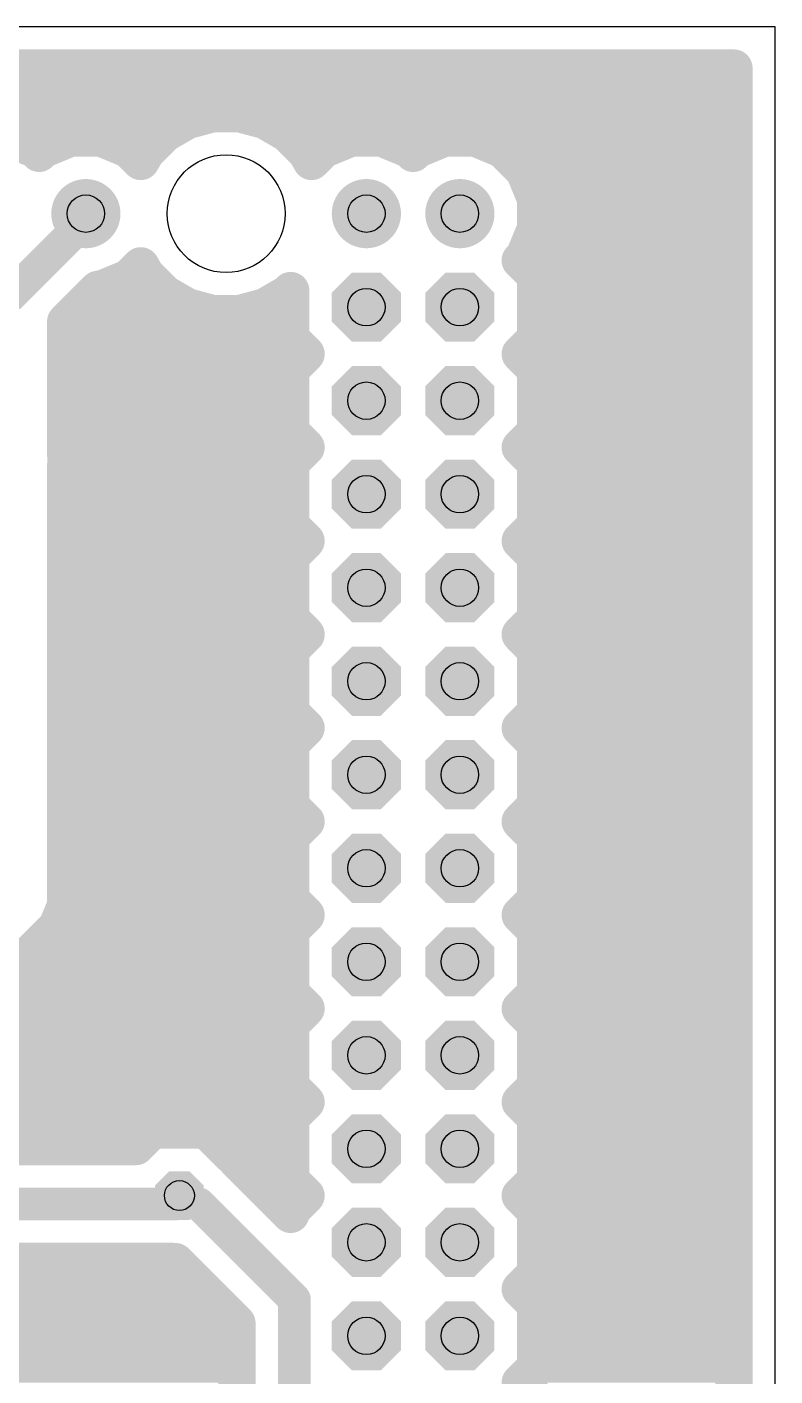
# Model space of a CAD drawing. Extents: x 0 to 108, y 0 to 85.
# Drawn here: x 87.3 to 107.62, y 48.44 to 85.08 of the extents above; entities that cross this region are included whole.
import ezdxf

# ---------------------------------------------------------------- set-up
doc = ezdxf.new("R2010")
doc.units = 0
for name, color, linetype in [('16', 174, 'CONTINUOUS'), ('17', 94, 'CONTINUOUS'), ('20', 178, 'CONTINUOUS'), ('44', 250, 'CONTINUOUS')]:
    doc.layers.add(name, color=color, linetype=linetype)

# ---------------------------------------------------------------- blocks, each defined once
blk = doc.blocks.new('ROUNDP')
at = {"const_width": 0.5}
blk.add_lwpolyline([(0, -0.25, 1), (0, 0.25, 1), (0, -0.25)], format="xyb", dxfattribs=at)
blk = doc.blocks.new('OCTAGONP')
at = {"const_width": 0.5}
blk.add_lwpolyline([(-0.25, -0.1036), (-0.25, 0.1036), (-0.1036, 0.25), (0.1036, 0.25), (0.25, 0.1036), (0.25, -0.1036), (0.1036, -0.25), (-0.1036, -0.25), (-0.25, -0.1036), (-0.25, 0.1036)], dxfattribs=at)

msp = doc.modelspace()

# ---------------------------------------------------------------- linework, layer by layer
at = {"layer": '16'}
for points, const_width in [([(1.1176, 83.9624), (106.5024, 83.9624)], 1.016), ([(106.5024, 83.9624), (106.5024, 1.1176)], 1.016), ([(1.1176, 83.312), (106.5024, 83.312)], 1.016), ([(92.3522, 82.7276), (91.661, 82.5424)], 1.016), ([(93.0678, 82.7276), (92.3522, 82.7276)], 1.016), ([(93.759, 82.5424), (93.0678, 82.7276)], 1.016), ([(91.661, 82.5424), (91.0414, 82.1846)], 1.016), ([(94.3786, 82.1846), (93.759, 82.5424)], 1.016), ([(19.2557, 82.296), (91.2343, 82.296)], 1.016), ([(87.5254, 81.7542), (86.7692, 82.0674)], 1.016), ([(88.4908, 82.0674), (87.7346, 81.7542)], 1.016), ([(89.3092, 82.0674), (88.4908, 82.0674)], 1.016), ([(90.0654, 81.7542), (89.3092, 82.0674)], 1.016), ([(91.0414, 82.1846), (90.5354, 81.6786)], 1.016), ([(94.1857, 82.296), (106.5024, 82.296)], 1.016), ([(94.8846, 81.6786), (94.3786, 82.1846)], 1.016), ([(96.1108, 82.0674), (95.3546, 81.7542)], 1.016), ([(96.9292, 82.0674), (96.1108, 82.0674)], 1.016), ([(97.6854, 81.7542), (96.9292, 82.0674)], 1.016), ([(98.6508, 82.0674), (97.8946, 81.7542)], 1.016), ([(99.4692, 82.0674), (98.6508, 82.0674)], 1.016), ([(100.2254, 81.7542), (99.4692, 82.0674)], 1.016), ([(87.63, 81.6496), (87.5254, 81.7542)], 1.016), ([(87.7346, 81.7542), (87.63, 81.6496)], 1.016), ([(90.391, 81.4286), (90.0654, 81.7542)], 1.016), ([(90.5354, 81.6786), (90.391, 81.4286)], 1.016), ([(95.029, 81.4286), (94.8846, 81.6786)], 1.016), ([(95.3546, 81.7542), (95.029, 81.4286)], 1.016), ([(97.79, 81.6496), (97.6854, 81.7542)], 1.016), ([(97.8946, 81.7542), (97.79, 81.6496)], 1.016), ([(100.8042, 81.1754), (100.2254, 81.7542)], 1.016), ([(100.6996, 81.28), (106.5024, 81.28)], 1.016), ([(101.1174, 80.4192), (100.8042, 81.1754)], 1.016), ([(101.1174, 79.6008), (101.1174, 80.4192)], 1.016), ([(101.1174, 80.264), (106.5024, 80.264)], 1.016), ([(88.7349, 79.6671), (88.9, 80.01)], 0.889), ([(88.7349, 79.6671), (86.7918, 77.724)], 0.889), ([(100.8042, 78.8446), (101.1174, 79.6008)], 1.016), ([(100.9713, 79.248), (106.5024, 79.248)], 1.016), ([(100.6996, 78.74), (100.8042, 78.8446)], 1.016), ([(101.1174, 78.3222), (100.6996, 78.74)], 1.016), ([(90.0654, 78.2658), (90.391, 78.5914)], 1.016), ([(90.391, 78.5914), (90.5354, 78.3414)], 1.016), ([(90.5354, 78.3414), (91.0414, 77.8354)], 1.016), ([(101.1174, 76.6178), (101.1174, 78.3222)], 1.016), ([(88.3539, 77.077), (89.2295, 77.9526)], 1.016), ([(89.2295, 77.9526), (89.3092, 77.9526)], 1.016), ([(89.3092, 77.9526), (90.0654, 78.2658)], 1.016), ([(89.9838, 78.232), (90.6447, 78.232)], 1.016), ([(94.3786, 77.8354), (94.4626, 77.9193)], 1.016), ([(94.4626, 77.9193), (94.4626, 76.6178)], 1.016), ([(101.1174, 78.232), (106.5024, 78.232)], 1.016), ([(91.0414, 77.8354), (91.661, 77.4776)], 1.016), ([(93.759, 77.4776), (94.3786, 77.8354)], 1.016), ([(88.4929, 77.216), (94.4626, 77.216)], 1.016), ([(91.661, 77.4776), (92.3522, 77.2924)], 1.016), ([(92.3522, 77.2924), (93.0678, 77.2924)], 1.016), ([(93.0678, 77.2924), (93.759, 77.4776)], 1.016), ([(101.1174, 77.216), (106.5024, 77.216)], 1.016), ([(88.3539, 74.1468), (88.3539, 77.077)], 1.016), ([(94.4626, 76.6178), (94.8804, 76.2)], 1.016), ([(100.6996, 76.2), (101.1174, 76.6178)], 1.016), ([(88.3539, 76.2), (94.8804, 76.2)], 1.016), ([(94.8804, 76.2), (94.4626, 75.7822)], 1.016), ([(101.1174, 75.7822), (100.6996, 76.2)], 1.016), ([(100.6996, 76.2), (106.5024, 76.2)], 1.016), ([(94.4626, 75.7822), (94.4626, 74.0778)], 1.016), ([(101.1174, 74.0778), (101.1174, 75.7822)], 1.016), ([(88.3539, 75.184), (94.4626, 75.184)], 1.016), ([(101.1174, 75.184), (106.5024, 75.184)], 1.016), ([(88.3539, 74.168), (94.4626, 74.168)], 1.016), ([(88.3545, 74.1453), (88.3539, 74.1468)], 1.016), ([(88.3539, 73.836), (88.3545, 74.1453)], 1.016), ([(94.4626, 74.0778), (94.8804, 73.66)], 1.016), ([(100.6996, 73.66), (101.1174, 74.0778)], 1.016), ([(101.1174, 74.168), (106.5024, 74.168)], 1.016), ([(88.3488, 73.5131), (88.3532, 73.5238)], 1.016), ([(88.3539, 73.5008), (88.3488, 73.5131)], 1.016), ([(88.3532, 73.5255), (88.3539, 73.5271)], 1.016), ([(88.3532, 73.5238), (88.3532, 73.5255)], 1.016), ([(88.3539, 73.5271), (88.3539, 73.836)], 1.016), ([(94.8804, 73.66), (94.4626, 73.2422)], 1.016), ([(101.1174, 73.2422), (100.6996, 73.66)], 1.016), ([(88.3539, 73.4667), (88.3539, 73.5008)], 1.016), ([(88.3656, 73.4346), (88.3539, 73.4667)], 1.016), ([(88.3539, 73.1571), (88.3656, 73.4346)], 1.016), ([(88.3539, 61.2208), (88.3539, 73.1571)], 1.016), ([(88.3539, 73.152), (94.4626, 73.152)], 1.016), ([(94.4626, 73.2422), (94.4626, 71.5378)], 1.016), ([(101.1174, 71.5378), (101.1174, 73.2422)], 1.016), ([(101.1174, 73.152), (106.5024, 73.152)], 1.016), ([(88.3539, 72.136), (94.4626, 72.136)], 1.016), ([(101.1174, 72.136), (106.5024, 72.136)], 1.016), ([(94.4626, 71.5378), (94.8804, 71.12)], 1.016), ([(100.6996, 71.12), (101.1174, 71.5378)], 1.016), ([(88.3539, 71.12), (94.8804, 71.12)], 1.016), ([(94.8804, 71.12), (94.4626, 70.7022)], 1.016), ([(101.1174, 70.7022), (100.6996, 71.12)], 1.016), ([(100.6996, 71.12), (106.5024, 71.12)], 1.016), ([(94.4626, 70.7022), (94.4626, 68.9978)], 1.016), ([(101.1174, 68.9978), (101.1174, 70.7022)], 1.016), ([(88.3539, 70.104), (94.4626, 70.104)], 1.016), ([(101.1174, 70.104), (106.5024, 70.104)], 1.016), ([(88.3539, 69.088), (94.4626, 69.088)], 1.016), ([(94.4626, 68.9978), (94.8804, 68.58)], 1.016), ([(100.6996, 68.58), (101.1174, 68.9978)], 1.016), ([(101.1174, 69.088), (106.5024, 69.088)], 1.016), ([(94.8804, 68.58), (94.4626, 68.1622)], 1.016), ([(101.1174, 68.1622), (100.6996, 68.58)], 1.016), ([(88.3539, 68.072), (94.4626, 68.072)], 1.016), ([(94.4626, 68.1622), (94.4626, 66.4578)], 1.016), ([(101.1174, 66.4578), (101.1174, 68.1622)], 1.016), ([(101.1174, 68.072), (106.5024, 68.072)], 1.016), ([(88.3539, 67.056), (94.4626, 67.056)], 1.016), ([(101.1174, 67.056), (106.5024, 67.056)], 1.016), ([(94.4626, 66.4578), (94.8804, 66.04)], 1.016), ([(100.6996, 66.04), (101.1174, 66.4578)], 1.016), ([(88.3539, 66.04), (94.8804, 66.04)], 1.016), ([(94.8804, 66.04), (94.4626, 65.6222)], 1.016), ([(101.1174, 65.6222), (100.6996, 66.04)], 1.016), ([(100.6996, 66.04), (106.5024, 66.04)], 1.016), ([(94.4626, 65.6222), (94.4626, 63.9178)], 1.016), ([(101.1174, 63.9178), (101.1174, 65.6222)], 1.016), ([(88.3539, 65.024), (94.4626, 65.024)], 1.016), ([(101.1174, 65.024), (106.5024, 65.024)], 1.016), ([(88.3539, 64.008), (94.4626, 64.008)], 1.016), ([(101.1174, 64.008), (106.5024, 64.008)], 1.016), ([(94.4626, 63.9178), (94.8804, 63.5)], 1.016), ([(100.6996, 63.5), (101.1174, 63.9178)], 1.016), ([(94.8804, 63.5), (94.4626, 63.0822)], 1.016), ([(101.1174, 63.0822), (100.6996, 63.5)], 1.016), ([(88.3539, 62.992), (94.4626, 62.992)], 1.016), ([(94.4626, 63.0822), (94.4626, 61.3778)], 1.016), ([(101.1174, 61.3778), (101.1174, 63.0822)], 1.016), ([(101.1174, 62.992), (106.5024, 62.992)], 1.016), ([(88.3539, 61.976), (94.4626, 61.976)], 1.016), ([(101.1174, 61.976), (106.5024, 61.976)], 1.016), ([(88.1161, 60.6466), (88.3539, 61.2208)], 1.016), ([(94.4626, 61.3778), (94.8804, 60.96)], 1.016), ([(100.6996, 60.96), (101.1174, 61.3778)], 1.016), ([(88.2459, 60.96), (94.8804, 60.96)], 1.016), ([(94.8804, 60.96), (94.4626, 60.5422)], 1.016), ([(101.1174, 60.5422), (100.6996, 60.96)], 1.016), ([(100.6996, 60.96), (106.5024, 60.96)], 1.016), ([(87.6767, 60.2072), (88.1161, 60.6466)], 1.016), ([(94.4626, 60.5422), (94.4626, 58.8378)], 1.016), ([(101.1174, 58.8378), (101.1174, 60.5422)], 1.016), ([(86.3813, 58.9118), (87.6767, 60.2072)], 1.016), ([(87.4134, 59.944), (94.4626, 59.944)], 1.016), ([(101.1174, 59.944), (106.5024, 59.944)], 1.016), ([(86.3974, 58.928), (94.4626, 58.928)], 1.016), ([(101.1174, 58.928), (106.5024, 58.928)], 1.016), ([(94.4626, 58.8378), (94.8804, 58.42)], 1.016), ([(100.6996, 58.42), (101.1174, 58.8378)], 1.016), ([(94.8804, 58.42), (94.4626, 58.0022)], 1.016), ([(101.1174, 58.0022), (100.6996, 58.42)], 1.016), ([(84.5565, 57.912), (94.4626, 57.912)], 1.016), ([(94.4626, 58.0022), (94.4626, 56.2978)], 1.016), ([(101.1174, 56.2978), (101.1174, 58.0022)], 1.016), ([(101.1174, 57.912), (106.5024, 57.912)], 1.016), ([(77.9907, 56.896), (94.4626, 56.896)], 1.016), ([(101.1174, 56.896), (106.5024, 56.896)], 1.016), ([(94.4626, 56.2978), (94.8804, 55.88)], 1.016), ([(100.6996, 55.88), (101.1174, 56.2978)], 1.016), ([(77.9907, 55.88), (94.8804, 55.88)], 1.016), ([(94.8804, 55.88), (94.4626, 55.4622)], 1.016), ([(101.1174, 55.4622), (100.6996, 55.88)], 1.016), ([(100.6996, 55.88), (106.5024, 55.88)], 1.016), ([(94.4626, 55.4622), (94.4626, 53.7578)], 1.016), ([(101.1174, 53.7578), (101.1174, 55.4622)], 1.016), ([(84.8105, 54.864), (90.4495, 54.864)], 1.016), ([(90.7035, 55.118), (90.259, 54.6735)], 1.016), ([(92.1765, 55.118), (90.7035, 55.118)], 1.016), ([(92.8662, 54.4283), (92.1765, 55.118)], 1.016), ([(92.4305, 54.864), (94.4626, 54.864)], 1.016), ([(101.1174, 54.864), (106.5024, 54.864)], 1.016), ([(90.259, 54.6735), (85.001, 54.6735)], 1.016), ([(92.8743, 54.4248), (92.8662, 54.4283)], 1.016), ([(93.0633, 54.2312), (92.8743, 54.4248)], 1.016), ([(93.218, 54.0765), (93.0633, 54.2312)], 1.016), ([(93.218, 54.0759), (93.218, 54.0765)], 1.016), ([(94.4626, 52.8313), (93.218, 54.0759)], 1.016), ([(93.4459, 53.848), (94.4626, 53.848)], 1.016), ([(94.4626, 53.7578), (94.8804, 53.34)], 1.016), ([(100.6996, 53.34), (101.1174, 53.7578)], 1.016), ([(101.1174, 53.848), (106.5024, 53.848)], 1.016), ([(91.3257, 53.1114), (84.201, 53.1114)], 0.889), ([(91.3257, 53.1114), (91.44, 53.34)], 0.889), ([(91.9734, 53.1114), (91.44, 53.34)], 0.889), ([(91.9734, 53.1114), (94.5642, 50.5206)], 0.889), ([(94.8804, 53.34), (94.4626, 52.9222)], 1.016), ([(101.1174, 52.9222), (100.6996, 53.34)], 1.016), ([(94.4619, 52.832), (94.4626, 52.832)], 1.016), ([(94.4626, 52.9222), (94.4626, 52.8313)], 1.016), ([(101.1174, 51.2178), (101.1174, 52.9222)], 1.016), ([(101.1174, 52.832), (106.5024, 52.832)], 1.016), ([(84.3933, 51.5493), (91.2703, 51.5493)], 1.016), ([(91.2703, 51.5493), (91.3307, 51.545)], 1.016), ([(91.3307, 51.545), (93.0021, 49.8736)], 1.016), ([(101.1174, 51.816), (106.5024, 51.816)], 1.016), ([(100.6996, 50.8), (101.1174, 51.2178)], 1.016), ([(63.7413, 50.8), (92.0757, 50.8)], 1.016), ([(101.1174, 50.3822), (100.6996, 50.8)], 1.016), ([(100.6996, 50.8), (106.5024, 50.8)], 1.016), ([(94.5642, 50.5206), (94.5642, 35.6235)], 0.889), ([(101.1174, 48.6778), (101.1174, 50.3822)], 1.016), ([(63.7413, 49.784), (93.0021, 49.784)], 1.016), ([(93.0021, 49.8736), (93.0021, 46.6724)], 1.016), ([(101.1174, 49.784), (106.5024, 49.784)], 1.016), ([(63.2834, 48.768), (93.0021, 48.768)], 1.016), ([(100.6996, 48.26), (101.1174, 48.6778)], 1.016), ([(101.1174, 48.768), (106.5024, 48.768)], 1.016), ([(101.1174, 47.8422), (100.6996, 48.26)], 1.016)]:
    msp.add_lwpolyline(points, dxfattribs=dict(at, const_width=const_width))
for points, const_width in [([(106.7564, 83.9624, 1), (106.2484, 83.9624)], 0.508), ([(106.5024, 83.7084, 1), (106.5024, 84.2164)], 0.508), ([(106.5024, 83.058, 1), (106.5024, 83.566)], 0.508), ([(92.3522, 82.9816, 1), (92.3522, 82.4736)], 0.508), ([(92.418, 82.4823, 1), (92.2865, 82.9729)], 0.508), ([(93.1335, 82.9729, 1), (93.002, 82.4823)], 0.508), ([(93.0678, 82.4736, 1), (93.0678, 82.9816)], 0.508), ([(91.5953, 82.7877, 1), (91.7268, 82.2971)], 0.508), ([(91.788, 82.3224, 1), (91.534, 82.7624)], 0.508), ([(93.886, 82.7624, 1), (93.632, 82.3224)], 0.508), ([(93.6932, 82.2971, 1), (93.8247, 82.7877)], 0.508), ([(88.4908, 82.3214, 1), (88.4908, 81.8134)], 0.508), ([(88.588, 81.8327, 1), (88.3936, 82.3021)], 0.508), ([(89.4064, 82.3021, 1), (89.212, 81.8327)], 0.508), ([(89.3092, 81.8134, 1), (89.3092, 82.3214)], 0.508), ([(90.9144, 82.4046, 1), (91.1684, 81.9646)], 0.508), ([(91.221, 82.005, 1), (90.8617, 82.3642)], 0.508), ([(91.2343, 82.042, 1), (91.2343, 82.55)], 0.508), ([(94.1857, 82.55, 1), (94.1857, 82.042)], 0.508), ([(94.5582, 82.3642, 1), (94.199, 82.005)], 0.508), ([(94.2516, 81.9646, 1), (94.5056, 82.4046)], 0.508), ([(96.1108, 82.3214, 1), (96.1108, 81.8134)], 0.508), ([(96.208, 81.8327, 1), (96.0136, 82.3021)], 0.508), ([(97.0264, 82.3021, 1), (96.832, 81.8327)], 0.508), ([(96.9292, 81.8134, 1), (96.9292, 82.3214)], 0.508), ([(98.6508, 82.3214, 1), (98.6508, 81.8134)], 0.508), ([(98.748, 81.8327, 1), (98.5536, 82.3021)], 0.508), ([(99.5664, 82.3021, 1), (99.372, 81.8327)], 0.508), ([(99.4692, 81.8134, 1), (99.4692, 82.3214)], 0.508), ([(106.5024, 82.042, 1), (106.5024, 82.55)], 0.508), ([(87.705, 81.9338, 1), (87.3458, 81.5746)], 0.508), ([(87.4504, 81.8292, 1), (87.8096, 81.47)], 0.508), ([(87.4282, 81.5195, 1), (87.6226, 81.9888)], 0.508), ([(87.4504, 81.47, 1), (87.8096, 81.8292)], 0.508), ([(87.6374, 81.9888, 1), (87.8318, 81.5195)], 0.508), ([(87.9142, 81.5746, 1), (87.555, 81.9338)], 0.508), ([(90.245, 81.9338, 1), (89.8858, 81.5746)], 0.508), ([(89.9682, 81.5195, 1), (90.1626, 81.9888)], 0.508), ([(90.3558, 81.8582, 1), (90.715, 81.499)], 0.508), ([(90.7553, 81.5516, 1), (90.3154, 81.8056)], 0.508), ([(95.1046, 81.8056, 1), (94.6646, 81.5516)], 0.508), ([(94.705, 81.499, 1), (95.0642, 81.8582)], 0.508), ([(95.2574, 81.9888, 1), (95.4518, 81.5195)], 0.508), ([(95.5342, 81.5746, 1), (95.175, 81.9338)], 0.508), ([(97.865, 81.9338, 1), (97.5058, 81.5746)], 0.508), ([(97.6104, 81.8292, 1), (97.9696, 81.47)], 0.508), ([(97.5882, 81.5195, 1), (97.7826, 81.9888)], 0.508), ([(97.6104, 81.47, 1), (97.9696, 81.8292)], 0.508), ([(97.7974, 81.9888, 1), (97.9918, 81.5195)], 0.508), ([(98.0742, 81.5746, 1), (97.715, 81.9338)], 0.508), ([(100.405, 81.9338, 1), (100.0458, 81.5746)], 0.508), ([(100.1282, 81.5195, 1), (100.3226, 81.9888)], 0.508), ([(90.171, 81.5556, 1), (90.611, 81.3016)], 0.508), ([(90.2114, 81.249, 1), (90.5706, 81.6082)], 0.508), ([(94.8494, 81.6082, 1), (95.2086, 81.249)], 0.508), ([(94.809, 81.3016, 1), (95.249, 81.5556)], 0.508), ([(100.6996, 81.534, 1), (100.6996, 81.026)], 0.508), ([(106.5024, 81.026, 1), (106.5024, 81.534)], 0.508), ([(101.0388, 81.2726, 1), (100.5695, 81.0782)], 0.508), ([(100.6246, 80.9958, 1), (100.9838, 81.355)], 0.508), ([(101.3714, 80.4192, 1), (100.8634, 80.4192)], 0.508), ([(101.1174, 80.518, 1), (101.1174, 80.01)], 0.508), ([(100.8827, 80.322, 1), (101.3521, 80.5164)], 0.508), ([(106.5024, 80.01, 1), (106.5024, 80.518)], 0.508), ([(89.1002, 79.9136, 1), (88.6998, 80.1064)], 0.4445), ([(88.5347, 79.7635, 1), (88.9351, 79.5707)], 0.4445), ([(88.8921, 79.5099, 1), (88.5777, 79.8243)], 0.4445), ([(101.3521, 79.5036, 1), (100.8827, 79.698)], 0.508), ([(100.9713, 79.502, 1), (100.9713, 78.994)], 0.508), ([(100.8634, 79.6008, 1), (101.3714, 79.6008)], 0.508), ([(106.5024, 78.994, 1), (106.5024, 79.502)], 0.508), ([(100.8792, 78.9196, 1), (100.52, 78.5604)], 0.508), ([(100.52, 78.9196, 1), (100.8792, 78.5604)], 0.508), ([(100.5695, 78.9418, 1), (101.0388, 78.7474)], 0.508), ([(100.9838, 78.665, 1), (100.6246, 79.0242)], 0.508), ([(90.611, 78.7184, 1), (90.171, 78.4644)], 0.508), ([(90.5706, 78.4118, 1), (90.2114, 78.771)], 0.508), ([(90.715, 78.521, 1), (90.3558, 78.1617)], 0.508), ([(101.3714, 78.3222, 1), (100.8634, 78.3222)], 0.508), ([(89.2295, 78.2066, 1), (89.2295, 77.6986)], 0.508), ([(89.4091, 77.773, 1), (89.0499, 78.1322)], 0.508), ([(89.212, 78.1873, 1), (89.4064, 77.7179)], 0.508), ([(89.3092, 77.6986, 1), (89.3092, 78.2066)], 0.508), ([(89.9838, 78.486, 1), (89.9838, 77.978)], 0.508), ([(89.8858, 78.4454, 1), (90.245, 78.0862)], 0.508), ([(90.1626, 78.0312, 1), (89.9682, 78.5005)], 0.508), ([(90.3154, 78.2144, 1), (90.7553, 78.4684)], 0.508), ([(90.6447, 77.978, 1), (90.6447, 78.486)], 0.508), ([(94.7166, 77.9193, 1), (94.2086, 77.9193)], 0.508), ([(94.6422, 77.7397, 1), (94.283, 78.0989)], 0.508), ([(101.1174, 78.486, 1), (101.1174, 77.978)], 0.508), ([(100.9378, 78.1426, 1), (101.297, 78.5018)], 0.508), ([(106.5024, 77.978, 1), (106.5024, 78.486)], 0.508), ([(91.1684, 78.0553, 1), (90.9144, 77.6154)], 0.508), ([(90.8617, 77.6558, 1), (91.221, 78.015)], 0.508), ([(94.199, 78.015, 1), (94.5583, 77.6558)], 0.508), ([(94.5056, 77.6154, 1), (94.2516, 78.0553)], 0.508), ([(88.4929, 77.47, 1), (88.4929, 76.962)], 0.508), ([(91.7268, 77.7229, 1), (91.5953, 77.2323)], 0.508), ([(91.534, 77.2576, 1), (91.788, 77.6976)], 0.508), ([(92.3522, 77.5464, 1), (92.3522, 77.0384)], 0.508), ([(92.2865, 77.0471, 1), (92.418, 77.5377)], 0.508), ([(93.002, 77.5377, 1), (93.1335, 77.0471)], 0.508), ([(93.0678, 77.0384, 1), (93.0678, 77.5464)], 0.508), ([(93.632, 77.6976, 1), (93.886, 77.2576)], 0.508), ([(93.8247, 77.2323, 1), (93.6932, 77.7229)], 0.508), ([(94.4626, 76.962, 1), (94.4626, 77.47)], 0.508), ([(101.1174, 77.47, 1), (101.1174, 76.962)], 0.508), ([(106.5024, 76.962, 1), (106.5024, 77.47)], 0.508), ([(88.6079, 77.077, 1), (88.0999, 77.077)], 0.508), ([(88.1743, 77.2566, 1), (88.5335, 76.8974)], 0.508), ([(94.6422, 76.7974, 1), (94.283, 76.4382)], 0.508), ([(101.297, 76.4382, 1), (100.9378, 76.7974)], 0.508), ([(88.3539, 76.454, 1), (88.3539, 75.946)], 0.508), ([(94.2086, 76.6178, 1), (94.7166, 76.6178)], 0.508), ([(95.06, 76.0204, 1), (94.7008, 76.3796)], 0.508), ([(94.7008, 76.0204, 1), (95.06, 76.3796)], 0.508), ([(94.8804, 75.946, 1), (94.8804, 76.454)], 0.508), ([(100.8792, 76.3796, 1), (100.52, 76.0204)], 0.508), ([(100.6996, 76.454, 1), (100.6996, 75.946)], 0.508), ([(100.52, 76.3796, 1), (100.8792, 76.0204)], 0.508), ([(100.8634, 76.6178, 1), (101.3714, 76.6178)], 0.508), ([(106.5024, 75.946, 1), (106.5024, 76.454)], 0.508), ([(94.7166, 75.7822, 1), (94.2086, 75.7822)], 0.508), ([(94.283, 75.9618, 1), (94.6422, 75.6026)], 0.508), ([(101.3714, 75.7822, 1), (100.8634, 75.7822)], 0.508), ([(100.9378, 75.6026, 1), (101.297, 75.9618)], 0.508), ([(88.3539, 75.438, 1), (88.3539, 74.93)], 0.508), ([(94.4626, 74.93, 1), (94.4626, 75.438)], 0.508), ([(101.1174, 75.438, 1), (101.1174, 74.93)], 0.508), ([(106.5024, 74.93, 1), (106.5024, 75.438)], 0.508), ([(88.3539, 74.422, 1), (88.3539, 73.914)], 0.508), ([(88.5887, 74.2436, 1), (88.1191, 74.05)], 0.508), ([(88.0999, 74.1468, 1), (88.6079, 74.1468)], 0.508), ([(88.6085, 74.1447, 1), (88.1005, 74.1458)], 0.508), ([(88.1197, 74.0484, 1), (88.5894, 74.2421)], 0.508), ([(94.6422, 74.2574, 1), (94.283, 73.8982)], 0.508), ([(94.4626, 73.914, 1), (94.4626, 74.422)], 0.508), ([(101.1174, 74.422, 1), (101.1174, 73.914)], 0.508), ([(101.297, 73.8982, 1), (100.9378, 74.2574)], 0.508), ([(106.5024, 73.914, 1), (106.5024, 74.422)], 0.508), ([(88.5834, 73.6104, 1), (88.1141, 73.4159)], 0.508), ([(88.6072, 73.525, 1), (88.0992, 73.526)], 0.508), ([(88.6079, 73.836, 1), (88.0999, 73.836)], 0.508), ([(88.0999, 73.8365, 1), (88.6079, 73.8355)], 0.508), ([(88.5877, 73.4261, 1), (88.1188, 73.6215)], 0.508), ([(88.5885, 73.4297, 1), (88.1193, 73.6245)], 0.508), ([(94.2086, 74.0778, 1), (94.7166, 74.0778)], 0.508), ([(95.06, 73.4804, 1), (94.7008, 73.8396)], 0.508), ([(94.7008, 73.4804, 1), (95.06, 73.8396)], 0.508), ([(100.8792, 73.8396, 1), (100.52, 73.4804)], 0.508), ([(100.52, 73.8396, 1), (100.8792, 73.4804)], 0.508), ([(100.8634, 74.0778, 1), (101.3714, 74.0778)], 0.508), ([(88.1143, 73.6109, 1), (88.5832, 73.4154)], 0.508), ([(88.0992, 73.5243, 1), (88.6072, 73.5233)], 0.508), ([(88.1187, 73.6229, 1), (88.5878, 73.4281)], 0.508), ([(88.6079, 73.5008, 1), (88.0999, 73.5008)], 0.508), ([(88.5925, 73.5539, 1), (88.1153, 73.3795)], 0.508), ([(88.0999, 73.5271, 1), (88.6079, 73.5271)], 0.508), ([(88.0999, 73.4667, 1), (88.6079, 73.4667)], 0.508), ([(88.6079, 73.1571, 1), (88.0999, 73.1571)], 0.508), ([(88.3539, 73.406, 1), (88.3539, 72.898)], 0.508), ([(88.6194, 73.4239, 1), (88.1118, 73.4453)], 0.508), ([(88.1193, 73.4036, 1), (88.5885, 73.5981)], 0.508), ([(88.1271, 73.3474, 1), (88.6042, 73.5218)], 0.508), ([(94.7166, 73.2422, 1), (94.2086, 73.2422)], 0.508), ([(94.283, 73.4218, 1), (94.6422, 73.0626)], 0.508), ([(94.4626, 72.898, 1), (94.4626, 73.406)], 0.508), ([(101.3714, 73.2422, 1), (100.8634, 73.2422)], 0.508), ([(101.1174, 73.406, 1), (101.1174, 72.898)], 0.508), ([(100.9378, 73.0626, 1), (101.297, 73.4218)], 0.508), ([(106.5024, 72.898, 1), (106.5024, 73.406)], 0.508), ([(88.1001, 73.1678, 1), (88.6077, 73.1464)], 0.508), ([(88.3539, 72.39, 1), (88.3539, 71.882)], 0.508), ([(94.4626, 71.882, 1), (94.4626, 72.39)], 0.508), ([(101.1174, 72.39, 1), (101.1174, 71.882)], 0.508), ([(106.5024, 71.882, 1), (106.5024, 72.39)], 0.508), ([(94.6422, 71.7174, 1), (94.283, 71.3582)], 0.508), ([(101.297, 71.3582, 1), (100.9378, 71.7174)], 0.508), ([(88.3539, 71.374, 1), (88.3539, 70.866)], 0.508), ([(94.2086, 71.5378, 1), (94.7166, 71.5378)], 0.508), ([(95.06, 70.9404, 1), (94.7008, 71.2996)], 0.508), ([(94.7008, 70.9404, 1), (95.06, 71.2996)], 0.508), ([(94.8804, 70.866, 1), (94.8804, 71.374)], 0.508), ([(100.8792, 71.2996, 1), (100.52, 70.9404)], 0.508), ([(100.6996, 71.374, 1), (100.6996, 70.866)], 0.508), ([(100.52, 71.2996, 1), (100.8792, 70.9404)], 0.508), ([(100.8634, 71.5378, 1), (101.3714, 71.5378)], 0.508), ([(106.5024, 70.866, 1), (106.5024, 71.374)], 0.508), ([(94.7166, 70.7022, 1), (94.2086, 70.7022)], 0.508), ([(94.283, 70.8818, 1), (94.6422, 70.5226)], 0.508), ([(101.3714, 70.7022, 1), (100.8634, 70.7022)], 0.508), ([(100.9378, 70.5226, 1), (101.297, 70.8818)], 0.508), ([(88.3539, 70.358, 1), (88.3539, 69.85)], 0.508), ([(94.4626, 69.85, 1), (94.4626, 70.358)], 0.508), ([(101.1174, 70.358, 1), (101.1174, 69.85)], 0.508), ([(106.5024, 69.85, 1), (106.5024, 70.358)], 0.508), ([(88.3539, 69.342, 1), (88.3539, 68.834)], 0.508), ([(94.6422, 69.1774, 1), (94.283, 68.8182)], 0.508), ([(94.2086, 68.9978, 1), (94.7166, 68.9978)], 0.508), ([(94.4626, 68.834, 1), (94.4626, 69.342)], 0.508), ([(101.1174, 69.342, 1), (101.1174, 68.834)], 0.508), ([(100.8634, 68.9978, 1), (101.3714, 68.9978)], 0.508), ([(101.297, 68.8182, 1), (100.9378, 69.1774)], 0.508), ([(106.5024, 68.834, 1), (106.5024, 69.342)], 0.508), ([(95.06, 68.4004, 1), (94.7008, 68.7596)], 0.508), ([(94.7008, 68.4004, 1), (95.06, 68.7596)], 0.508), ([(100.8792, 68.7596, 1), (100.52, 68.4004)], 0.508), ([(100.52, 68.7596, 1), (100.8792, 68.4004)], 0.508), ([(88.3539, 68.326, 1), (88.3539, 67.818)], 0.508), ([(94.7166, 68.1622, 1), (94.2086, 68.1622)], 0.508), ([(94.283, 68.3418, 1), (94.6422, 67.9826)], 0.508), ([(94.4626, 67.818, 1), (94.4626, 68.326)], 0.508), ([(101.3714, 68.1622, 1), (100.8634, 68.1622)], 0.508), ([(101.1174, 68.326, 1), (101.1174, 67.818)], 0.508), ([(100.9378, 67.9826, 1), (101.297, 68.3418)], 0.508), ([(106.5024, 67.818, 1), (106.5024, 68.326)], 0.508), ([(88.3539, 67.31, 1), (88.3539, 66.802)], 0.508), ([(94.4626, 66.802, 1), (94.4626, 67.31)], 0.508), ([(101.1174, 67.31, 1), (101.1174, 66.802)], 0.508), ([(106.5024, 66.802, 1), (106.5024, 67.31)], 0.508), ([(94.6422, 66.6374, 1), (94.283, 66.2782)], 0.508), ([(94.2086, 66.4578, 1), (94.7166, 66.4578)], 0.508), ([(100.8634, 66.4578, 1), (101.3714, 66.4578)], 0.508), ([(101.297, 66.2782, 1), (100.9378, 66.6374)], 0.508), ([(88.3539, 66.294, 1), (88.3539, 65.786)], 0.508), ([(95.06, 65.8604, 1), (94.7008, 66.2196)], 0.508), ([(94.7008, 65.8604, 1), (95.06, 66.2196)], 0.508), ([(94.8804, 65.786, 1), (94.8804, 66.294)], 0.508), ([(100.8792, 66.2196, 1), (100.52, 65.8604)], 0.508), ([(100.6996, 66.294, 1), (100.6996, 65.786)], 0.508), ([(100.52, 66.2196, 1), (100.8792, 65.8604)], 0.508), ([(106.5024, 65.786, 1), (106.5024, 66.294)], 0.508), ([(94.7166, 65.6222, 1), (94.2086, 65.6222)], 0.508), ([(94.283, 65.8018, 1), (94.6422, 65.4426)], 0.508), ([(101.3714, 65.6222, 1), (100.8634, 65.6222)], 0.508), ([(100.9378, 65.4426, 1), (101.297, 65.8018)], 0.508), ([(88.3539, 65.278, 1), (88.3539, 64.77)], 0.508), ([(94.4626, 64.77, 1), (94.4626, 65.278)], 0.508), ([(101.1174, 65.278, 1), (101.1174, 64.77)], 0.508), ([(106.5024, 64.77, 1), (106.5024, 65.278)], 0.508), ([(88.3539, 64.262, 1), (88.3539, 63.754)], 0.508), ([(94.4626, 63.754, 1), (94.4626, 64.262)], 0.508), ([(101.1174, 64.262, 1), (101.1174, 63.754)], 0.508), ([(106.5024, 63.754, 1), (106.5024, 64.262)], 0.508), ([(94.6422, 64.0974, 1), (94.283, 63.7382)], 0.508), ([(94.2086, 63.9178, 1), (94.7166, 63.9178)], 0.508), ([(100.8634, 63.9178, 1), (101.3714, 63.9178)], 0.508), ([(101.297, 63.7382, 1), (100.9378, 64.0974)], 0.508), ([(95.06, 63.3204, 1), (94.7008, 63.6796)], 0.508), ([(94.7008, 63.3204, 1), (95.06, 63.6796)], 0.508), ([(100.8792, 63.6796, 1), (100.52, 63.3204)], 0.508), ([(100.52, 63.6796, 1), (100.8792, 63.3204)], 0.508), ([(88.3539, 63.246, 1), (88.3539, 62.738)], 0.508), ([(94.7166, 63.0822, 1), (94.2086, 63.0822)], 0.508), ([(94.283, 63.2618, 1), (94.6422, 62.9026)], 0.508), ([(94.4626, 62.738, 1), (94.4626, 63.246)], 0.508), ([(101.3714, 63.0822, 1), (100.8634, 63.0822)], 0.508), ([(101.1174, 63.246, 1), (101.1174, 62.738)], 0.508), ([(100.9378, 62.9026, 1), (101.297, 63.2618)], 0.508), ([(106.5024, 62.738, 1), (106.5024, 63.246)], 0.508), ([(88.3539, 62.23, 1), (88.3539, 61.722)], 0.508), ([(94.4626, 61.722, 1), (94.4626, 62.23)], 0.508), ([(101.1174, 62.23, 1), (101.1174, 61.722)], 0.508), ([(106.5024, 61.722, 1), (106.5024, 62.23)], 0.508), ([(88.5886, 61.1236, 1), (88.1192, 61.318)], 0.508), ([(94.6422, 61.5574, 1), (94.283, 61.1982)], 0.508), ([(94.2086, 61.3778, 1), (94.7166, 61.3778)], 0.508), ([(100.8634, 61.3778, 1), (101.3714, 61.3778)], 0.508), ([(101.297, 61.1982, 1), (100.9378, 61.5574)], 0.508), ([(88.2459, 61.214, 1), (88.2459, 60.706)], 0.508), ([(88.0999, 61.2208, 1), (88.6079, 61.2208)], 0.508), ([(95.06, 60.7804, 1), (94.7008, 61.1396)], 0.508), ([(94.7008, 60.7804, 1), (95.06, 61.1396)], 0.508), ([(94.8804, 60.706, 1), (94.8804, 61.214)], 0.508), ([(100.8792, 61.1396, 1), (100.52, 60.7804)], 0.508), ([(100.6996, 61.214, 1), (100.6996, 60.706)], 0.508), ([(100.52, 61.1396, 1), (100.8792, 60.7804)], 0.508), ([(106.5024, 60.706, 1), (106.5024, 61.214)], 0.508), ([(87.8814, 60.7438, 1), (88.3507, 60.5494)], 0.508), ([(88.2957, 60.467, 1), (87.9365, 60.8262)], 0.508), ([(94.7166, 60.5422, 1), (94.2086, 60.5422)], 0.508), ([(94.283, 60.7218, 1), (94.6422, 60.3626)], 0.508), ([(101.3714, 60.5422, 1), (100.8634, 60.5422)], 0.508), ([(100.9378, 60.3626, 1), (101.297, 60.7218)], 0.508), ([(87.4971, 60.3868, 1), (87.8563, 60.0276)], 0.508), ([(87.8563, 60.0276, 1), (87.4971, 60.3868)], 0.508), ([(87.4134, 60.198, 1), (87.4134, 59.69)], 0.508), ([(94.4626, 59.69, 1), (94.4626, 60.198)], 0.508), ([(101.1174, 60.198, 1), (101.1174, 59.69)], 0.508), ([(106.5024, 59.69, 1), (106.5024, 60.198)], 0.508), ([(94.4626, 58.674, 1), (94.4626, 59.182)], 0.508), ([(101.1174, 59.182, 1), (101.1174, 58.674)], 0.508), ([(106.5024, 58.674, 1), (106.5024, 59.182)], 0.508), ([(94.6422, 59.0174, 1), (94.283, 58.6582)], 0.508), ([(94.2086, 58.8378, 1), (94.7166, 58.8378)], 0.508), ([(100.8634, 58.8378, 1), (101.3714, 58.8378)], 0.508), ([(101.297, 58.6582, 1), (100.9378, 59.0174)], 0.508), ([(95.06, 58.2404, 1), (94.7008, 58.5996)], 0.508), ([(94.7008, 58.2404, 1), (95.06, 58.5996)], 0.508), ([(100.8792, 58.5996, 1), (100.52, 58.2404)], 0.508), ([(100.52, 58.5996, 1), (100.8792, 58.2404)], 0.508), ([(94.7166, 58.0022, 1), (94.2086, 58.0022)], 0.508), ([(94.283, 58.1818, 1), (94.6422, 57.8226)], 0.508), ([(94.4626, 57.658, 1), (94.4626, 58.166)], 0.508), ([(101.3714, 58.0022, 1), (100.8634, 58.0022)], 0.508), ([(101.1174, 58.166, 1), (101.1174, 57.658)], 0.508), ([(100.9378, 57.8226, 1), (101.297, 58.1818)], 0.508), ([(106.5024, 57.658, 1), (106.5024, 58.166)], 0.508), ([(94.4626, 56.642, 1), (94.4626, 57.15)], 0.508), ([(101.1174, 57.15, 1), (101.1174, 56.642)], 0.508), ([(106.5024, 56.642, 1), (106.5024, 57.15)], 0.508), ([(94.6422, 56.4774, 1), (94.283, 56.1182)], 0.508), ([(101.297, 56.1182, 1), (100.9378, 56.4774)], 0.508), ([(94.2086, 56.2978, 1), (94.7166, 56.2978)], 0.508), ([(100.8634, 56.2978, 1), (101.3714, 56.2978)], 0.508), ([(95.06, 55.7004, 1), (94.7008, 56.0596)], 0.508), ([(94.7008, 55.7004, 1), (95.06, 56.0596)], 0.508), ([(94.8804, 55.626, 1), (94.8804, 56.134)], 0.508), ([(100.8792, 56.0596, 1), (100.52, 55.7004)], 0.508), ([(100.6996, 56.134, 1), (100.6996, 55.626)], 0.508), ([(100.52, 56.0596, 1), (100.8792, 55.7004)], 0.508), ([(106.5024, 55.626, 1), (106.5024, 56.134)], 0.508), ([(94.7166, 55.4622, 1), (94.2086, 55.4622)], 0.508), ([(94.283, 55.6418, 1), (94.6422, 55.2826)], 0.508), ([(101.3714, 55.4622, 1), (100.8634, 55.4622)], 0.508), ([(100.9378, 55.2826, 1), (101.297, 55.6418)], 0.508), ([(90.7035, 55.372, 1), (90.7035, 54.864)], 0.508), ([(90.4495, 54.61, 1), (90.4495, 55.118)], 0.508), ([(90.8831, 54.9384, 1), (90.5239, 55.2976)], 0.508), ([(92.3561, 55.2976, 1), (91.9969, 54.9384)], 0.508), ([(92.1765, 54.864, 1), (92.1765, 55.372)], 0.508), ([(92.4305, 55.118, 1), (92.4305, 54.61)], 0.508), ([(94.4626, 54.61, 1), (94.4626, 55.118)], 0.508), ([(101.1174, 55.118, 1), (101.1174, 54.61)], 0.508), ([(106.5024, 54.61, 1), (106.5024, 55.118)], 0.508), ([(90.0794, 54.8531, 1), (90.4386, 54.4939)], 0.508), ([(90.259, 54.4195, 1), (90.259, 54.9275)], 0.508), ([(92.9662, 54.6618, 1), (92.7662, 54.1948)], 0.508), ([(93.0561, 54.6022, 1), (92.6926, 54.2474)], 0.508), ([(92.6866, 54.2487, 1), (93.0458, 54.6079)], 0.508), ([(92.7743, 54.1913, 1), (92.9743, 54.6583)], 0.508), ([(93.2429, 54.4108, 1), (92.8837, 54.0516)], 0.508), ([(92.8815, 54.0538, 1), (93.2451, 54.4086)], 0.508), ([(93.472, 54.0765, 1), (92.964, 54.0765)], 0.508), ([(93.3976, 54.2555, 1), (93.0384, 53.8963)], 0.508), ([(92.964, 54.0759, 1), (93.472, 54.0759)], 0.508), ([(93.0384, 53.8969, 1), (93.3976, 54.2561)], 0.508), ([(93.4459, 54.102, 1), (93.4459, 53.594)], 0.508), ([(94.6422, 53.9374, 1), (94.283, 53.5782)], 0.508), ([(94.4626, 53.594, 1), (94.4626, 54.102)], 0.508), ([(101.1174, 54.102, 1), (101.1174, 53.594)], 0.508), ([(101.297, 53.5782, 1), (100.9378, 53.9374)], 0.508), ([(106.5024, 53.594, 1), (106.5024, 54.102)], 0.508), ([(94.2086, 53.7578, 1), (94.7166, 53.7578)], 0.508), ([(100.8634, 53.7578, 1), (101.3714, 53.7578)], 0.508), ([(91.5275, 53.5443, 1), (91.3525, 53.1357)], 0.4445), ([(91.6388, 53.2406, 1), (91.2412, 53.4394)], 0.4445), ([(91.3257, 52.8892, 1), (91.3257, 53.3337)], 0.4445), ([(92.1306, 53.2686, 1), (91.8162, 52.9542)], 0.4445), ([(91.8859, 52.9071, 1), (92.0609, 53.3157)], 0.4445), ([(95.06, 53.1604, 1), (94.7008, 53.5196)], 0.508), ([(94.7008, 53.1604, 1), (95.06, 53.5196)], 0.508), ([(100.8792, 53.5196, 1), (100.52, 53.1604)], 0.508), ([(100.52, 53.5196, 1), (100.8792, 53.1604)], 0.508), ([(91.1269, 53.2108, 1), (91.5245, 53.012)], 0.4445), ([(94.4619, 53.086, 1), (94.4619, 52.578)], 0.508), ([(94.7166, 52.9222, 1), (94.2086, 52.9222)], 0.508), ([(94.283, 53.1018, 1), (94.6422, 52.7426)], 0.508), ([(94.283, 52.6517, 1), (94.6422, 53.0109)], 0.508), ([(94.4626, 52.578, 1), (94.4626, 53.086)], 0.508), ([(101.3714, 52.9222, 1), (100.8634, 52.9222)], 0.508), ([(101.1174, 53.086, 1), (101.1174, 52.578)], 0.508), ([(100.9378, 52.7426, 1), (101.297, 53.1018)], 0.508), ([(106.5024, 52.578, 1), (106.5024, 53.086)], 0.508), ([(94.2086, 52.8313, 1), (94.7166, 52.8313)], 0.508), ([(91.2883, 51.8027, 1), (91.2523, 51.2959)], 0.508), ([(91.5103, 51.7246, 1), (91.151, 51.3654)], 0.508), ([(91.2703, 51.2953, 1), (91.2703, 51.8033)], 0.508), ([(91.3127, 51.2916, 1), (91.3486, 51.7984)], 0.508), ([(101.1174, 52.07, 1), (101.1174, 51.562)], 0.508), ([(106.5024, 51.562, 1), (106.5024, 52.07)], 0.508), ([(101.297, 51.0382, 1), (100.9378, 51.3974)], 0.508), ([(92.0757, 50.546, 1), (92.0757, 51.054)], 0.508), ([(100.8792, 50.9796, 1), (100.52, 50.6204)], 0.508), ([(100.6996, 51.054, 1), (100.6996, 50.546)], 0.508), ([(100.8634, 51.2178, 1), (101.3714, 51.2178)], 0.508), ([(106.5024, 50.546, 1), (106.5024, 51.054)], 0.508), ([(94.7865, 50.5206, 1), (94.3419, 50.5206)], 0.4445), ([(100.52, 50.9796, 1), (100.8792, 50.6204)], 0.508), ([(94.407, 50.3634, 1), (94.7214, 50.6778)], 0.4445), ([(101.3714, 50.3822, 1), (100.8634, 50.3822)], 0.508), ([(100.9378, 50.2026, 1), (101.297, 50.5618)], 0.508), ([(93.2561, 49.8736, 1), (92.7481, 49.8736)], 0.508), ([(92.8225, 49.694, 1), (93.1817, 50.0532)], 0.508), ([(93.0021, 49.53, 1), (93.0021, 50.038)], 0.508), ([(101.1174, 50.038, 1), (101.1174, 49.53)], 0.508), ([(106.5024, 49.53, 1), (106.5024, 50.038)], 0.508), ([(93.0021, 48.514, 1), (93.0021, 49.022)], 0.508), ([(101.1174, 49.022, 1), (101.1174, 48.514)], 0.508), ([(101.297, 48.4982, 1), (100.9378, 48.8574)], 0.508), ([(106.5024, 48.514, 1), (106.5024, 49.022)], 0.508), ([(100.8792, 48.4396, 1), (100.52, 48.0804)], 0.508), ([(100.8634, 48.6778, 1), (101.3714, 48.6778)], 0.508), ([(100.52, 48.4396, 1), (100.8792, 48.0804)], 0.508)]:
    msp.add_lwpolyline(points, format="xyb", dxfattribs=dict(at, const_width=const_width))
at = {"layer": '20'}
for p, q in [((107.62, 85.08), (0, 85.08)), ((107.62, 0), (107.62, 85.08))]:
    msp.add_line(p, q, dxfattribs=at)
msp.add_circle((92.71, 80.01), 1.6, dxfattribs=at)
at = {"layer": '44'}
for centre, radius in [((88.9, 80.01), 0.508), ((96.52, 80.01), 0.508), ((99.06, 80.01), 0.508), ((96.52, 77.47), 0.508), ((99.06, 77.47), 0.508), ((96.52, 74.93), 0.508), ((99.06, 74.93), 0.508), ((96.52, 72.39), 0.508), ((99.06, 72.39), 0.508), ((96.52, 69.85), 0.508), ((99.06, 69.85), 0.508), ((96.52, 67.31), 0.508), ((99.06, 67.31), 0.508), ((96.52, 64.77), 0.508), ((99.06, 64.77), 0.508), ((96.52, 62.23), 0.508), ((99.06, 62.23), 0.508), ((96.52, 59.69), 0.508), ((99.06, 59.69), 0.508), ((96.52, 57.15), 0.508), ((99.06, 57.15), 0.508), ((96.52, 54.61), 0.508), ((99.06, 54.61), 0.508), ((91.44, 53.34), 0.4064), ((96.52, 52.07), 0.508), ((99.06, 52.07), 0.508), ((96.52, 49.53), 0.508), ((99.06, 49.53), 0.508)]:
    msp.add_circle(centre, radius, dxfattribs=at)

# ---------------------------------------------------------------- block references
at = {"layer": '17'}
for name, p, xscale, yscale, rotation in [('ROUNDP', (88.9, 80.01), 1.8796, 1.8796, 90), ('ROUNDP', (96.52, 80.01), 1.8796, 1.8796, 90), ('ROUNDP', (99.06, 80.01), 1.8796, 1.8796, 90), ('OCTAGONP', (96.52, 77.47), 1.8796, 1.8796, 90), ('OCTAGONP', (99.06, 77.47), 1.8796, 1.8796, 90), ('OCTAGONP', (96.52, 74.93), 1.8796, 1.8796, 90), ('OCTAGONP', (99.06, 74.93), 1.8796, 1.8796, 90), ('OCTAGONP', (96.52, 72.39), 1.8796, 1.8796, 90), ('OCTAGONP', (99.06, 72.39), 1.8796, 1.8796, 90), ('OCTAGONP', (96.52, 69.85), 1.8796, 1.8796, 90), ('OCTAGONP', (99.06, 69.85), 1.8796, 1.8796, 90), ('OCTAGONP', (96.52, 67.31), 1.8796, 1.8796, 90), ('OCTAGONP', (99.06, 67.31), 1.8796, 1.8796, 90), ('OCTAGONP', (96.52, 64.77), 1.8796, 1.8796, 90), ('OCTAGONP', (99.06, 64.77), 1.8796, 1.8796, 90), ('OCTAGONP', (96.52, 62.23), 1.8796, 1.8796, 90), ('OCTAGONP', (99.06, 62.23), 1.8796, 1.8796, 90), ('OCTAGONP', (96.52, 59.69), 1.8796, 1.8796, 90), ('OCTAGONP', (99.06, 59.69), 1.8796, 1.8796, 90), ('OCTAGONP', (96.52, 57.15), 1.8796, 1.8796, 90), ('OCTAGONP', (99.06, 57.15), 1.8796, 1.8796, 90), ('OCTAGONP', (96.52, 54.61), 1.8796, 1.8796, 90), ('OCTAGONP', (99.06, 54.61), 1.8796, 1.8796, 90), ('OCTAGONP', (91.44, 53.34), 1.3208, 1.3208, 270), ('OCTAGONP', (96.52, 52.07), 1.8796, 1.8796, 90), ('OCTAGONP', (99.06, 52.07), 1.8796, 1.8796, 90), ('OCTAGONP', (96.52, 49.53), 1.8796, 1.8796, 90), ('OCTAGONP', (99.06, 49.53), 1.8796, 1.8796, 90)]:
    msp.add_blockref(name, p, dxfattribs=dict(at, xscale=xscale, yscale=yscale, rotation=rotation))

doc.saveas('drawing.dxf')
